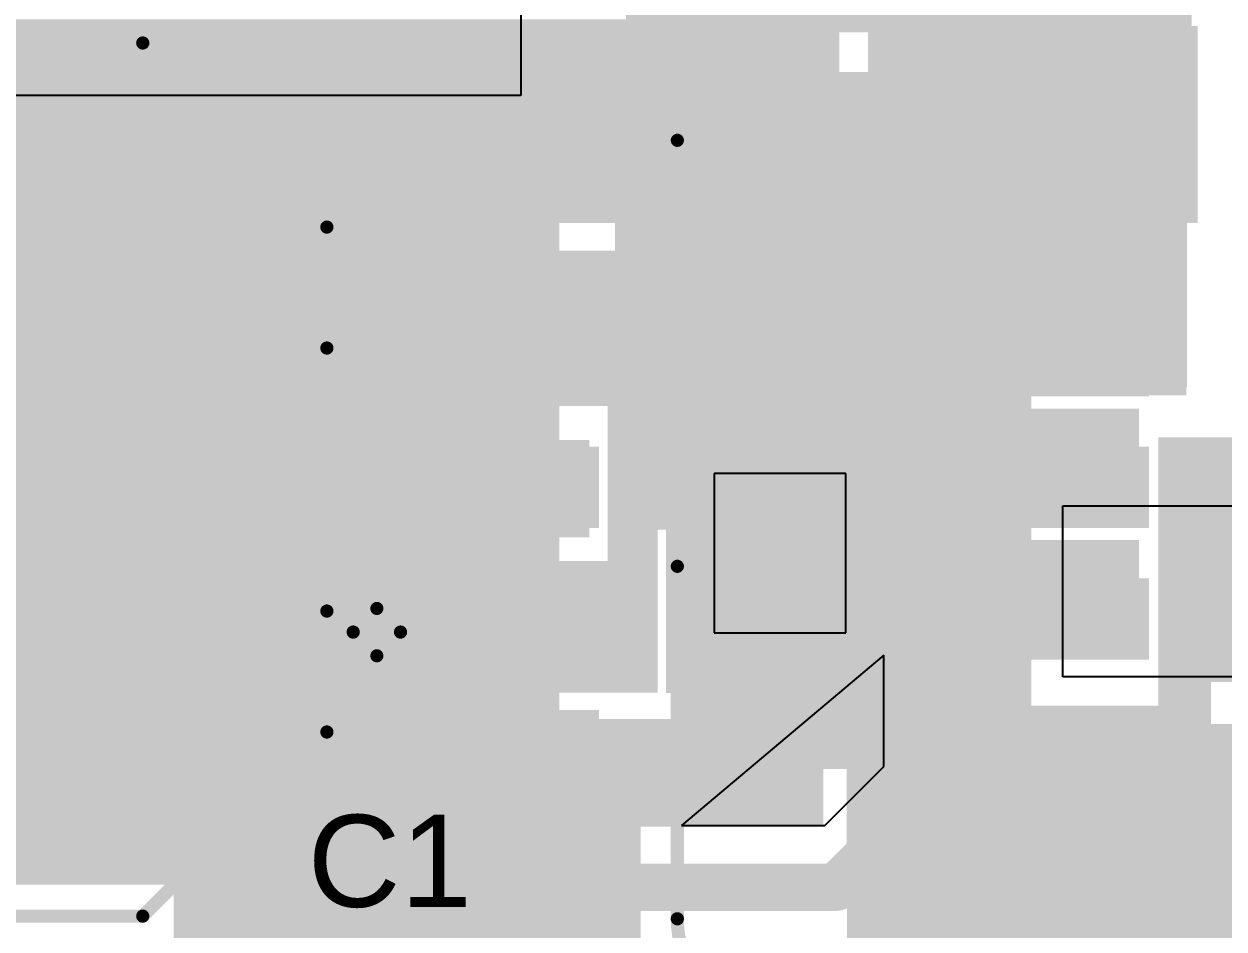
# Model space of a CAD drawing. Header units: millimetres. Extents: x -35.7 to 35.7, y -3.2 to 68.2.
# Drawn here: x -0.53 to 11.06, y 49.96 to 58.7 of the extents above; entities that cross this region are included whole.
import ezdxf

# ---------------------------------------------------------------- set-up
doc = ezdxf.new("R2010")
doc.units = ezdxf.units.MM
for name, color, linetype in [('BottomLayer', 5, 'Continuous'), ('BottomPaste', 16, 'Continuous'), ('BottomSolder', 6, 'Continuous'), ('Mechanical2', 216, 'Continuous'), ('TopLayer', 1, 'Continuous'), ('TopOverlay', 2, 'Continuous'), ('TopPaste', 8, 'Continuous'), ('TopSolder', 216, 'Continuous'), ('ViaHoleLayer', 16, 'Continuous')]:
    doc.layers.add(name, color=color, linetype=linetype)
doc.styles.add('Arial', font='', dxfattribs={"height": 0.2})
doc.styles.get('Arial').set_extended_font_data('Arial')

# ---------------------------------------------------------------- blocks, each defined once
blk = doc.blocks.new('EEEFT1H221AP_33')
at = {"layer": 'TopLayer'}
for points in [[(-5.55, 1), (-1.55, 1), (-1.55, -1), (-5.55, -1)], [(1.55, 1), (5.55, 1), (5.55, -1), (1.55, -1)]]:
    blk.add_hatch(color=1, dxfattribs=at).paths.add_polyline_path(points)
at = {"layer": 'TopPaste'}
for points in [[(-5.55, 1), (-1.55, 1), (-1.55, -1), (-5.55, -1)], [(1.55, 1), (5.55, 1), (5.55, -1), (1.55, -1)]]:
    blk.add_hatch(color=8, dxfattribs=at).paths.add_polyline_path(points)
at = {"layer": 'TopSolder'}
for points in [[(-5.652, 1.102), (-1.448, 1.102), (-1.448, -1.102), (-5.652, -1.102)], [(1.448, 1.102), (5.652, 1.102), (5.652, -1.102), (1.448, -1.102)]]:
    blk.add_hatch(color=216, dxfattribs=at).paths.add_polyline_path(points)
at = {"layer": 'TopOverlay', "const_width": 0.127}
for points in [[(-2.413, 4.216), (-4.191, 2.438)], [(3.454, 4.216), (-2.413, 4.216)], [(4.166, 3.429), (4.166, 1.346)], [(-4.191, 2.438), (-4.191, 1.27)], [(-4.674, 1.702), (-4.674, 1.245)], [(-4.445, 1.473), (-4.902, 1.473)], [(-4.191, -1.27), (-4.191, -2.438)], [(4.166, -1.346), (4.166, -3.429)], [(-2.413, -4.216), (-4.191, -2.438)], [(3.454, -4.216), (-2.413, -4.216)]]:
    blk.add_lwpolyline(points, dxfattribs=at)
at = {"layer": 'TopOverlay', "const_width": 0.0635}
for points in [[(-2.445, 4.216, 1), (-2.381, 4.216, 1)], [(-2.445, 4.216, 1), (-2.381, 4.216, 1)], [(3.423, 4.216, 1), (3.486, 4.216, 1)], [(3.423, 4.216, 1), (3.486, 4.216, 1)], [(4.134, 3.429, 1), (4.197, 3.429, 1)], [(4.134, 3.429, 1), (4.197, 3.429, 1)], [(-4.223, 2.438, 1), (-4.159, 2.438, 1)], [(-4.223, 2.438, 1), (-4.159, 2.438, 1)], [(-4.705, 1.702, 1), (-4.642, 1.702, 1)], [(-4.934, 1.473, 1), (-4.87, 1.473, 1)], [(-4.477, 1.473, 1), (-4.413, 1.473, 1)], [(4.134, 1.346, 1), (4.197, 1.346, 1)], [(-4.705, 1.245, 1), (-4.642, 1.245, 1)], [(-4.223, 1.27, 1), (-4.159, 1.27, 1)], [(-4.223, -1.27, 1), (-4.159, -1.27, 1)], [(4.134, -1.346, 1), (4.197, -1.346, 1)], [(-4.223, -2.438, 1), (-4.159, -2.438, 1)], [(-4.223, -2.438, 1), (-4.159, -2.438, 1)], [(4.134, -3.429, 1), (4.197, -3.429, 1)], [(4.134, -3.429, 1), (4.197, -3.429, 1)], [(-2.445, -4.216, 1), (-2.381, -4.216, 1)], [(-2.445, -4.216, 1), (-2.381, -4.216, 1)], [(3.423, -4.216, 1), (3.486, -4.216, 1)], [(3.423, -4.216, 1), (3.486, -4.216, 1)]]:
    blk.add_lwpolyline(points, format="xyb", close=True, dxfattribs=at)
at = {"layer": 'TopOverlay', "const_width": 0.127}
for points in [[(3.454, 4.216, -0.31993), (4.166, 3.429)], [(4.166, -3.429, -0.31993), (3.454, -4.216)]]:
    blk.add_lwpolyline(points, format="xyb", dxfattribs=at)
blk = doc.blocks.new('SMA_B_38')
at = {"layer": 'BottomLayer'}
for points in [[(-3.25, 0.85), (-0.75, 0.85), (-0.75, -0.85), (-3.25, -0.85)], [(0.75, 0.85), (3.25, 0.85), (3.25, -0.85), (0.75, -0.85)]]:
    blk.add_hatch(color=5, dxfattribs=at).paths.add_polyline_path(points)
at = {"layer": 'BottomPaste'}
for points in [[(-3.25, 0.85), (-0.75, 0.85), (-0.75, -0.85), (-3.25, -0.85)], [(0.75, 0.85), (3.25, 0.85), (3.25, -0.85), (0.75, -0.85)]]:
    blk.add_hatch(color=16, dxfattribs=at).paths.add_polyline_path(points)
at = {"layer": 'BottomSolder'}
for points in [[(-3.352, 0.952), (-0.648, 0.952), (-0.648, -0.952), (-3.352, -0.952)], [(0.648, 0.952), (3.352, 0.952), (3.352, -0.952), (0.648, -0.952)]]:
    blk.add_hatch(color=6, dxfattribs=at).paths.add_polyline_path(points)
blk = doc.blocks.new('8_HTSOP_J_B_41')
at = {"layer": 'BottomLayer'}
for points in [[(-3.46, 2.195), (-1.85, 2.195), (-1.85, 1.615), (-3.46, 1.615)], [(1.85, 2.195), (3.46, 2.195), (3.46, 1.615), (1.85, 1.615)], [(1, 1.25), (1, -1.25), (-1, -1.25), (-1, 1.25)], [(-3.46, 0.925), (-1.85, 0.925), (-1.85, 0.345), (-3.46, 0.345)], [(1.85, 0.925), (3.46, 0.925), (3.46, 0.345), (1.85, 0.345)], [(-3.46, -0.345), (-1.85, -0.345), (-1.85, -0.925), (-3.46, -0.925)], [(1.85, -0.345), (3.46, -0.345), (3.46, -0.925), (1.85, -0.925)], [(-3.46, -1.615), (-1.85, -1.615), (-1.85, -2.195), (-3.46, -2.195)], [(1.85, -1.615), (3.46, -1.615), (3.46, -2.195), (1.85, -2.195)]]:
    blk.add_hatch(color=5, dxfattribs=at).paths.add_polyline_path(points)
at = {"layer": 'BottomPaste'}
for points in [[(-3.46, 2.195), (-1.85, 2.195), (-1.85, 1.615), (-3.46, 1.615)], [(1.85, 2.195), (3.46, 2.195), (3.46, 1.615), (1.85, 1.615)], [(-3.46, 0.925), (-1.85, 0.925), (-1.85, 0.345), (-3.46, 0.345)], [(1.85, 0.925), (3.46, 0.925), (3.46, 0.345), (1.85, 0.345)], [(-3.46, -0.345), (-1.85, -0.345), (-1.85, -0.925), (-3.46, -0.925)], [(1.85, -0.345), (3.46, -0.345), (3.46, -0.925), (1.85, -0.925)], [(-3.46, -1.615), (-1.85, -1.615), (-1.85, -2.195), (-3.46, -2.195)], [(1.85, -1.615), (3.46, -1.615), (3.46, -2.195), (1.85, -2.195)]]:
    blk.add_hatch(color=16, dxfattribs=at).paths.add_polyline_path(points)
at = {"layer": 'BottomSolder'}
for points in [[(-3.562, 2.297), (-1.748, 2.297), (-1.748, 1.513), (-3.562, 1.513)], [(1.748, 2.297), (3.562, 2.297), (3.562, 1.513), (1.748, 1.513)], [(1.102, 1.352), (1.102, -1.352), (-1.102, -1.352), (-1.102, 1.352)], [(-3.562, 1.027), (-1.748, 1.027), (-1.748, 0.243), (-3.562, 0.243)], [(1.748, 1.027), (3.562, 1.027), (3.562, 0.243), (1.748, 0.243)], [(-3.562, -0.243), (-1.748, -0.243), (-1.748, -1.027), (-3.562, -1.027)], [(1.748, -0.243), (3.562, -0.243), (3.562, -1.027), (1.748, -1.027)], [(-3.562, -1.513), (-1.748, -1.513), (-1.748, -2.297), (-3.562, -2.297)], [(1.748, -1.513), (3.562, -1.513), (3.562, -2.297), (1.748, -2.297)]]:
    blk.add_hatch(color=6, dxfattribs=at).paths.add_polyline_path(points)
at = {"layer": 'BottomPaste'}
for p, q in [((0.635, 0.77), (-0.635, 0.77)), ((-0.635, 0.77), (-0.635, -0.77)), ((0.635, -0.77), (0.635, 0.77)), ((-0.635, -0.77), (0.635, -0.77))]:
    blk.add_line(p, q, dxfattribs=at)
blk = doc.blocks.new('C__0805_B_69')
at = {"layer": 'BottomLayer'}
for points in [[(-1.524, 0.762), (-0.508, 0.762), (-0.508, -0.762), (-1.524, -0.762)], [(0.508, 0.762), (1.524, 0.762), (1.524, -0.762), (0.508, -0.762)]]:
    blk.add_hatch(color=5, dxfattribs=at).paths.add_polyline_path(points)
at = {"layer": 'BottomPaste'}
for points in [[(-1.524, 0.762), (-0.508, 0.762), (-0.508, -0.762), (-1.524, -0.762)], [(0.508, 0.762), (1.524, 0.762), (1.524, -0.762), (0.508, -0.762)]]:
    blk.add_hatch(color=16, dxfattribs=at).paths.add_polyline_path(points)
at = {"layer": 'BottomSolder'}
for points in [[(-1.594, 0.832), (-0.438, 0.832), (-0.438, -0.832), (-1.594, -0.832)], [(0.438, 0.832), (1.594, 0.832), (1.594, -0.832), (0.438, -0.832)]]:
    blk.add_hatch(color=6, dxfattribs=at).paths.add_polyline_path(points)
blk = doc.blocks.new('CAP_0402_B_71')
at = {"layer": 'BottomLayer'}
for points in [[(-0.241, 0.318), (-0.241, -0.318), (-0.699, -0.318), (-0.699, 0.318)], [(0.699, 0.318), (0.699, -0.318), (0.241, -0.318), (0.241, 0.318)]]:
    blk.add_hatch(color=5, dxfattribs=at).paths.add_polyline_path(points)
at = {"layer": 'BottomPaste'}
for points in [[(-0.241, 0.318), (-0.241, -0.318), (-0.699, -0.318), (-0.699, 0.318)], [(0.699, 0.318), (0.699, -0.318), (0.241, -0.318), (0.241, 0.318)]]:
    blk.add_hatch(color=16, dxfattribs=at).paths.add_polyline_path(points)
at = {"layer": 'BottomSolder'}
for points in [[(-0.181, 0.377), (-0.181, -0.377), (-0.758, -0.377), (-0.758, 0.377)], [(0.758, 0.377), (0.758, -0.377), (0.181, -0.377), (0.181, 0.377)]]:
    blk.add_hatch(color=6, dxfattribs=at).paths.add_polyline_path(points)
blk = doc.blocks.new('C__0805_B_73')
at = {"layer": 'BottomLayer'}
for points in [[(-1.524, 0.762), (-0.508, 0.762), (-0.508, -0.762), (-1.524, -0.762)], [(0.508, 0.762), (1.524, 0.762), (1.524, -0.762), (0.508, -0.762)]]:
    blk.add_hatch(color=5, dxfattribs=at).paths.add_polyline_path(points)
at = {"layer": 'BottomPaste'}
for points in [[(-1.524, 0.762), (-0.508, 0.762), (-0.508, -0.762), (-1.524, -0.762)], [(0.508, 0.762), (1.524, 0.762), (1.524, -0.762), (0.508, -0.762)]]:
    blk.add_hatch(color=16, dxfattribs=at).paths.add_polyline_path(points)
at = {"layer": 'BottomSolder'}
for points in [[(-1.594, 0.832), (-0.438, 0.832), (-0.438, -0.832), (-1.594, -0.832)], [(0.438, 0.832), (1.594, 0.832), (1.594, -0.832), (0.438, -0.832)]]:
    blk.add_hatch(color=6, dxfattribs=at).paths.add_polyline_path(points)
blk = doc.blocks.new('CAP_0603_B_74')
at = {"layer": 'BottomLayer'}
for points in [[(-1.143, -0.445), (-1.143, 0.445), (-0.381, 0.445), (-0.381, -0.445)], [(0.381, -0.445), (0.381, 0.445), (1.143, 0.445), (1.143, -0.445)]]:
    blk.add_hatch(color=5, dxfattribs=at).paths.add_polyline_path(points)
at = {"layer": 'BottomPaste'}
for points in [[(-1.143, -0.445), (-1.143, 0.445), (-0.381, 0.445), (-0.381, -0.445)], [(0.381, -0.445), (0.381, 0.445), (1.143, 0.445), (1.143, -0.445)]]:
    blk.add_hatch(color=16, dxfattribs=at).paths.add_polyline_path(points)
at = {"layer": 'BottomSolder'}
for points in [[(-1.203, -0.504), (-1.203, 0.504), (-0.321, 0.504), (-0.321, -0.504)], [(0.321, -0.504), (0.321, 0.504), (1.203, 0.504), (1.203, -0.504)]]:
    blk.add_hatch(color=6, dxfattribs=at).paths.add_polyline_path(points)
blk = doc.blocks.new('SLF12575T_221M1R3_PF_137')
at = {"layer": 'TopLayer'}
blk.add_hatch(color=1, dxfattribs=at).paths.add_polyline_path([(4.25, 1.6), (6.85, 1.6), (6.85, -1.6), (4.25, -1.6)])
at = {"layer": 'TopPaste'}
blk.add_hatch(color=8, dxfattribs=at).paths.add_polyline_path([(4.25, 1.6), (6.85, 1.6), (6.85, -1.6), (4.25, -1.6)])
at = {"layer": 'TopSolder'}
blk.add_hatch(color=216, dxfattribs=at).paths.add_polyline_path([(4.148, 1.702), (6.952, 1.702), (6.952, -1.702), (4.148, -1.702)])
at = {"layer": 'TopOverlay', "const_width": 0.127}
blk.add_lwpolyline([(5.512, 6.325, -0.414214), (6.35, 5.461)], format="xyb", dxfattribs=at)
for points in [[(6.35, 5.461), (6.35, 2.057)], [(6.35, -2.057), (6.35, -5.461)]]:
    blk.add_lwpolyline(points, dxfattribs=at)
at = {"layer": 'TopOverlay', "const_width": 0.0635}
for points in [[(6.318, 5.461, 1), (6.382, 5.461, 1)], [(6.318, 5.461, 1), (6.382, 5.461, 1)], [(6.318, 2.057, 1), (6.382, 2.057, 1)], [(6.318, -2.057, 1), (6.382, -2.057, 1)]]:
    blk.add_lwpolyline(points, format="xyb", close=True, dxfattribs=at)

msp = doc.modelspace()

# ---------------------------------------------------------------- hatches: boundary and pattern name
at = {"layer": 'BottomLayer'}
for points in [[(7.62, 55.194), (10.698, 55.194), (10.698, 64.592), (7.62, 64.592)], [(-1.829, 56.845), (7.328, 56.845), (7.328, 58.75), (-1.829, 58.75)], [(5.766, 54.661), (7.341, 54.661), (7.341, 58.649), (5.766, 58.649)], [(-1.702, 55.321), (5.588, 55.321), (5.588, 56.515), (-1.702, 56.515)], [(5.105, 52.299), (5.588, 52.299), (5.588, 56.376), (5.105, 56.376)], [(1.549, 55.016), (5.232, 55.016), (5.232, 55.982), (1.549, 55.982)], [(-1.321, 50.394), (2.007, 50.394), (2.007, 55.804), (-1.321, 55.804)], [(8.611, 53.924), (10.236, 53.924), (10.236, 54.991), (8.611, 54.991)], [(10.423, 54.712), (10.423, 50.521), (10.931, 50.521), (10.931, 54.712)], [(10.465, 52.349), (12.141, 52.349), (12.141, 54.712), (10.465, 54.712)], [(2.184, 53.746), (4.928, 53.746), (4.928, 54.686), (2.184, 54.686)], [(8.611, 52.654), (10.236, 52.654), (10.236, 53.721), (8.611, 53.721)], [(3.175, 52.248), (5.588, 52.248), (5.588, 53.518), (3.175, 53.518)], [(5.77, 51.511), (7.751, 51.511), (7.751, 53.416), (5.77, 53.416)], [(8.611, 50.521), (10.897, 50.521), (10.897, 52.121), (8.611, 52.121)], [(3.31, 51.994), (3.31, 50.952), (7.188, 50.952), (7.188, 51.994)]]:
    msp.add_hatch(color=5, dxfattribs=at).paths.add_polyline_path(points)
h = msp.add_hatch(color=5, dxfattribs=at)
edge = h.paths.add_edge_path()
edge.add_arc((-0.691, 58.395), 0.3, 0, 360)
h = msp.add_hatch(color=5, dxfattribs=at)
edge = h.paths.add_edge_path()
edge.add_arc((-0.074, 58.395), 0.3, 0, 360)
h = msp.add_hatch(color=5, dxfattribs=at)
edge = h.paths.add_edge_path()
edge.add_arc((0.544, 58.395), 0.3, 0, 360)
h = msp.add_hatch(color=5, dxfattribs=at)
edge = h.paths.add_edge_path()
edge.add_arc((1.161, 58.395), 0.3, 0, 360)
h = msp.add_hatch(color=5, dxfattribs=at)
edge = h.paths.add_edge_path()
edge.add_arc((1.778, 58.395), 0.3, 0, 360)
h = msp.add_hatch(color=5, dxfattribs=at)
edge = h.paths.add_edge_path()
edge.add_arc((2.396, 58.395), 0.3, 0, 360)
h = msp.add_hatch(color=5, dxfattribs=at)
edge = h.paths.add_edge_path()
edge.add_arc((3.013, 58.395), 0.3, 0, 360)
h = msp.add_hatch(color=5, dxfattribs=at)
edge = h.paths.add_edge_path()
edge.add_arc((3.63, 58.395), 0.3, 0, 360)
h = msp.add_hatch(color=5, dxfattribs=at)
edge = h.paths.add_edge_path()
edge.add_arc((3.505, 56.185), 0.3, 0, 360)
h = msp.add_hatch(color=5, dxfattribs=at)
edge = h.paths.add_edge_path()
edge.add_arc((4.216, 56.185), 0.3, 0, 360)
h = msp.add_hatch(color=5, dxfattribs=at)
edge = h.paths.add_edge_path()
edge.add_arc((9.806, 54.634), 0.3, 0, 360)
h = msp.add_hatch(color=5, dxfattribs=at)
edge = h.paths.add_edge_path()
edge.add_arc((-0.221, 54.428), 0.3, 0, 360)
h = msp.add_hatch(color=5, dxfattribs=at)
edge = h.paths.add_edge_path()
edge.add_arc((0.412, 54.428), 0.3, 0, 360)
h = msp.add_hatch(color=5, dxfattribs=at)
edge = h.paths.add_edge_path()
edge.add_arc((1.045, 54.428), 0.3, 0, 360)
h = msp.add_hatch(color=5, dxfattribs=at)
edge = h.paths.add_edge_path()
edge.add_arc((1.678, 54.428), 0.3, 0, 360)
h = msp.add_hatch(color=5, dxfattribs=at)
edge = h.paths.add_edge_path()
edge.add_arc((-0.221, 53.668), 0.3, 0, 360)
h = msp.add_hatch(color=5, dxfattribs=at)
edge = h.paths.add_edge_path()
edge.add_arc((0.412, 53.668), 0.3, 0, 360)
h = msp.add_hatch(color=5, dxfattribs=at)
edge = h.paths.add_edge_path()
edge.add_arc((1.045, 53.668), 0.3, 0, 360)
h = msp.add_hatch(color=5, dxfattribs=at)
edge = h.paths.add_edge_path()
edge.add_arc((1.678, 53.668), 0.3, 0, 360)
h = msp.add_hatch(color=5, dxfattribs=at)
edge = h.paths.add_edge_path()
edge.add_arc((9.806, 53.364), 0.3, 0, 360)
h = msp.add_hatch(color=5, dxfattribs=at)
edge = h.paths.add_edge_path()
edge.add_arc((6.167, 53.336), 0.3, 0, 360)
h = msp.add_hatch(color=5, dxfattribs=at)
edge = h.paths.add_edge_path()
edge.add_arc((6.828, 53.336), 0.3, 0, 360)
h = msp.add_hatch(color=5, dxfattribs=at)
edge = h.paths.add_edge_path()
edge.add_arc((5.258, 53.183), 0.3, 0, 360)
h = msp.add_hatch(color=5, dxfattribs=at)
edge = h.paths.add_edge_path()
edge.add_arc((-0.221, 52.934), 0.3, 0, 360)
h = msp.add_hatch(color=5, dxfattribs=at)
edge = h.paths.add_edge_path()
edge.add_arc((0.412, 52.934), 0.3, 0, 360)
h = msp.add_hatch(color=5, dxfattribs=at)
edge = h.paths.add_edge_path()
edge.add_arc((1.045, 52.934), 0.3, 0, 360)
h = msp.add_hatch(color=5, dxfattribs=at)
edge = h.paths.add_edge_path()
edge.add_arc((1.678, 52.934), 0.3, 0, 360)
h = msp.add_hatch(color=5, dxfattribs=at)
edge = h.paths.add_edge_path()
edge.add_arc((5.258, 52.578), 0.3, 0, 360)
h = msp.add_hatch(color=5, dxfattribs=at)
edge = h.paths.add_edge_path()
edge.add_arc((6.167, 52.652), 0.3, 0, 360)
h = msp.add_hatch(color=5, dxfattribs=at)
edge = h.paths.add_edge_path()
edge.add_arc((6.828, 52.652), 0.3, 0, 360)
h = msp.add_hatch(color=5, dxfattribs=at)
edge = h.paths.add_edge_path()
edge.add_arc((-0.221, 52.25), 0.3, 0, 360)
h = msp.add_hatch(color=5, dxfattribs=at)
edge = h.paths.add_edge_path()
edge.add_arc((0.412, 52.25), 0.3, 0, 360)
h = msp.add_hatch(color=5, dxfattribs=at)
edge = h.paths.add_edge_path()
edge.add_arc((1.045, 52.25), 0.3, 0, 360)
h = msp.add_hatch(color=5, dxfattribs=at)
edge = h.paths.add_edge_path()
edge.add_arc((1.678, 52.25), 0.3, 0, 360)
h = msp.add_hatch(color=5, dxfattribs=at)
edge = h.paths.add_edge_path()
edge.add_arc((6.167, 51.968), 0.3, 0, 360)
h = msp.add_hatch(color=5, dxfattribs=at)
edge = h.paths.add_edge_path()
edge.add_arc((6.828, 51.968), 0.3, 0, 360)
h = msp.add_hatch(color=5, dxfattribs=at)
edge = h.paths.add_edge_path()
edge.add_arc((-0.221, 51.566), 0.3, 0, 360)
h = msp.add_hatch(color=5, dxfattribs=at)
edge = h.paths.add_edge_path()
edge.add_arc((0.412, 51.566), 0.3, 0, 360)
h = msp.add_hatch(color=5, dxfattribs=at)
edge = h.paths.add_edge_path()
edge.add_arc((1.045, 51.566), 0.3, 0, 360)
h = msp.add_hatch(color=5, dxfattribs=at)
edge = h.paths.add_edge_path()
edge.add_arc((1.678, 51.566), 0.3, 0, 360)
h = msp.add_hatch(color=5, dxfattribs=at)
edge = h.paths.add_edge_path()
edge.add_arc((-0.221, 50.882), 0.3, 0, 360)
h = msp.add_hatch(color=5, dxfattribs=at)
edge = h.paths.add_edge_path()
edge.add_arc((0.412, 50.882), 0.3, 0, 360)
h = msp.add_hatch(color=5, dxfattribs=at)
edge = h.paths.add_edge_path()
edge.add_arc((1.045, 50.882), 0.3, 0, 360)
h = msp.add_hatch(color=5, dxfattribs=at)
edge = h.paths.add_edge_path()
edge.add_arc((1.678, 50.882), 0.3, 0, 360)
at = {"layer": 'BottomSolder'}
h = msp.add_hatch(color=6, dxfattribs=at)
edge = h.paths.add_edge_path()
edge.add_arc((-0.074, 58.395), 0.15, 0, 360)
h = msp.add_hatch(color=6, dxfattribs=at)
edge = h.paths.add_edge_path()
edge.add_arc((0.544, 58.395), 0.15, 0, 360)
h = msp.add_hatch(color=6, dxfattribs=at)
edge = h.paths.add_edge_path()
edge.add_arc((1.161, 58.395), 0.15, 0, 360)
h = msp.add_hatch(color=6, dxfattribs=at)
edge = h.paths.add_edge_path()
edge.add_arc((1.778, 58.395), 0.15, 0, 360)
h = msp.add_hatch(color=6, dxfattribs=at)
edge = h.paths.add_edge_path()
edge.add_arc((2.396, 58.395), 0.15, 0, 360)
h = msp.add_hatch(color=6, dxfattribs=at)
edge = h.paths.add_edge_path()
edge.add_arc((3.013, 58.395), 0.15, 0, 360)
h = msp.add_hatch(color=6, dxfattribs=at)
edge = h.paths.add_edge_path()
edge.add_arc((3.63, 58.395), 0.15, 0, 360)
h = msp.add_hatch(color=6, dxfattribs=at)
edge = h.paths.add_edge_path()
edge.add_arc((3.505, 56.185), 0.15, 0, 360)
h = msp.add_hatch(color=6, dxfattribs=at)
edge = h.paths.add_edge_path()
edge.add_arc((4.216, 56.185), 0.15, 0, 360)
h = msp.add_hatch(color=6, dxfattribs=at)
edge = h.paths.add_edge_path()
edge.add_arc((9.806, 54.634), 0.15, 0, 360)
h = msp.add_hatch(color=6, dxfattribs=at)
edge = h.paths.add_edge_path()
edge.add_arc((-0.221, 54.428), 0.15, 0, 360)
h = msp.add_hatch(color=6, dxfattribs=at)
edge = h.paths.add_edge_path()
edge.add_arc((0.412, 54.428), 0.15, 0, 360)
h = msp.add_hatch(color=6, dxfattribs=at)
edge = h.paths.add_edge_path()
edge.add_arc((1.045, 54.428), 0.15, 0, 360)
h = msp.add_hatch(color=6, dxfattribs=at)
edge = h.paths.add_edge_path()
edge.add_arc((1.678, 54.428), 0.15, 0, 360)
h = msp.add_hatch(color=6, dxfattribs=at)
edge = h.paths.add_edge_path()
edge.add_arc((-0.221, 53.668), 0.15, 0, 360)
h = msp.add_hatch(color=6, dxfattribs=at)
edge = h.paths.add_edge_path()
edge.add_arc((0.412, 53.668), 0.15, 0, 360)
h = msp.add_hatch(color=6, dxfattribs=at)
edge = h.paths.add_edge_path()
edge.add_arc((1.045, 53.668), 0.15, 0, 360)
h = msp.add_hatch(color=6, dxfattribs=at)
edge = h.paths.add_edge_path()
edge.add_arc((1.678, 53.668), 0.15, 0, 360)
h = msp.add_hatch(color=6, dxfattribs=at)
edge = h.paths.add_edge_path()
edge.add_arc((6.167, 53.336), 0.15, 0, 360)
h = msp.add_hatch(color=6, dxfattribs=at)
edge = h.paths.add_edge_path()
edge.add_arc((6.828, 53.336), 0.15, 0, 360)
h = msp.add_hatch(color=6, dxfattribs=at)
edge = h.paths.add_edge_path()
edge.add_arc((9.806, 53.364), 0.15, 0, 360)
h = msp.add_hatch(color=6, dxfattribs=at)
edge = h.paths.add_edge_path()
edge.add_arc((5.258, 53.183), 0.15, 0, 360)
h = msp.add_hatch(color=6, dxfattribs=at)
edge = h.paths.add_edge_path()
edge.add_arc((-0.221, 52.934), 0.15, 0, 360)
h = msp.add_hatch(color=6, dxfattribs=at)
edge = h.paths.add_edge_path()
edge.add_arc((0.412, 52.934), 0.15, 0, 360)
h = msp.add_hatch(color=6, dxfattribs=at)
edge = h.paths.add_edge_path()
edge.add_arc((1.045, 52.934), 0.15, 0, 360)
h = msp.add_hatch(color=6, dxfattribs=at)
edge = h.paths.add_edge_path()
edge.add_arc((1.678, 52.934), 0.15, 0, 360)
h = msp.add_hatch(color=6, dxfattribs=at)
edge = h.paths.add_edge_path()
edge.add_arc((5.258, 52.578), 0.15, 0, 360)
h = msp.add_hatch(color=6, dxfattribs=at)
edge = h.paths.add_edge_path()
edge.add_arc((6.167, 52.652), 0.15, 0, 360)
h = msp.add_hatch(color=6, dxfattribs=at)
edge = h.paths.add_edge_path()
edge.add_arc((6.828, 52.652), 0.15, 0, 360)
h = msp.add_hatch(color=6, dxfattribs=at)
edge = h.paths.add_edge_path()
edge.add_arc((-0.221, 52.25), 0.15, 0, 360)
h = msp.add_hatch(color=6, dxfattribs=at)
edge = h.paths.add_edge_path()
edge.add_arc((0.412, 52.25), 0.15, 0, 360)
h = msp.add_hatch(color=6, dxfattribs=at)
edge = h.paths.add_edge_path()
edge.add_arc((1.045, 52.25), 0.15, 0, 360)
h = msp.add_hatch(color=6, dxfattribs=at)
edge = h.paths.add_edge_path()
edge.add_arc((1.678, 52.25), 0.15, 0, 360)
h = msp.add_hatch(color=6, dxfattribs=at)
edge = h.paths.add_edge_path()
edge.add_arc((6.167, 51.968), 0.15, 0, 360)
h = msp.add_hatch(color=6, dxfattribs=at)
edge = h.paths.add_edge_path()
edge.add_arc((6.828, 51.968), 0.15, 0, 360)
h = msp.add_hatch(color=6, dxfattribs=at)
edge = h.paths.add_edge_path()
edge.add_arc((-0.221, 51.566), 0.15, 0, 360)
h = msp.add_hatch(color=6, dxfattribs=at)
edge = h.paths.add_edge_path()
edge.add_arc((0.412, 51.566), 0.15, 0, 360)
h = msp.add_hatch(color=6, dxfattribs=at)
edge = h.paths.add_edge_path()
edge.add_arc((1.045, 51.566), 0.15, 0, 360)
h = msp.add_hatch(color=6, dxfattribs=at)
edge = h.paths.add_edge_path()
edge.add_arc((1.678, 51.566), 0.15, 0, 360)
h = msp.add_hatch(color=6, dxfattribs=at)
edge = h.paths.add_edge_path()
edge.add_arc((-0.221, 50.882), 0.15, 0, 360)
h = msp.add_hatch(color=6, dxfattribs=at)
edge = h.paths.add_edge_path()
edge.add_arc((0.412, 50.882), 0.15, 0, 360)
h = msp.add_hatch(color=6, dxfattribs=at)
edge = h.paths.add_edge_path()
edge.add_arc((1.045, 50.882), 0.15, 0, 360)
h = msp.add_hatch(color=6, dxfattribs=at)
edge = h.paths.add_edge_path()
edge.add_arc((1.678, 50.882), 0.15, 0, 360)
at = {"layer": 'TopLayer'}
for points in [[(5.283, 58.623), (8.788, 58.623), (8.788, 64.541), (5.283, 64.541)], [(10.744, 58.623), (10.744, 63.043), (6.147, 63.043), (6.147, 58.623)], [(5.278, 53.924), (8.839, 53.924), (8.839, 58.242), (5.278, 58.242)], [(8.636, 55.118), (10.693, 55.118), (10.693, 58.242), (8.636, 58.242)], [(-1.27, 51.943), (4.639, 51.943), (4.639, 57.582), (-1.27, 57.582)], [(8.839, 42.266), (8.839, 56.478), (7.442, 56.478), (7.442, 42.266)], [(7.412, 50.394), (9.195, 50.394), (9.195, 55.447), (7.412, 55.447)], [(4.639, 38.721), (4.639, 53.416), (0.914, 53.416), (0.914, 38.721)], [(-1.27, 50.394), (3.632, 50.394), (3.632, 52.883), (-1.27, 52.883)], [(7.417, 51.943), (7.417, 48.311), (15.748, 48.311), (15.748, 51.943)], [(5.425, 45.39), (5.425, 51.74), (1.25, 51.74), (1.25, 45.39)]]:
    msp.add_hatch(color=1, dxfattribs=at).paths.add_polyline_path(points)
h = msp.add_hatch(color=1, dxfattribs=at)
edge = h.paths.add_edge_path()
edge.add_arc((-0.691, 58.395), 0.3, 0, 360)
h = msp.add_hatch(color=1, dxfattribs=at)
edge = h.paths.add_edge_path()
edge.add_arc((-0.074, 58.395), 0.3, 0, 360)
h = msp.add_hatch(color=1, dxfattribs=at)
edge = h.paths.add_edge_path()
edge.add_arc((0.544, 58.395), 0.3, 0, 360)
h = msp.add_hatch(color=1, dxfattribs=at)
edge = h.paths.add_edge_path()
edge.add_arc((1.161, 58.395), 0.3, 0, 360)
h = msp.add_hatch(color=1, dxfattribs=at)
edge = h.paths.add_edge_path()
edge.add_arc((1.778, 58.395), 0.3, 0, 360)
h = msp.add_hatch(color=1, dxfattribs=at)
edge = h.paths.add_edge_path()
edge.add_arc((2.396, 58.395), 0.3, 0, 360)
h = msp.add_hatch(color=1, dxfattribs=at)
edge = h.paths.add_edge_path()
edge.add_arc((3.013, 58.395), 0.3, 0, 360)
h = msp.add_hatch(color=1, dxfattribs=at)
edge = h.paths.add_edge_path()
edge.add_arc((3.63, 58.395), 0.3, 0, 360)
h = msp.add_hatch(color=1, dxfattribs=at)
edge = h.paths.add_edge_path()
edge.add_arc((3.505, 56.185), 0.3, 0, 360)
h = msp.add_hatch(color=1, dxfattribs=at)
edge = h.paths.add_edge_path()
edge.add_arc((4.216, 56.185), 0.3, 0, 360)
h = msp.add_hatch(color=1, dxfattribs=at)
edge = h.paths.add_edge_path()
edge.add_arc((9.806, 54.634), 0.3, 0, 360)
h = msp.add_hatch(color=1, dxfattribs=at)
edge = h.paths.add_edge_path()
edge.add_arc((-0.221, 54.428), 0.3, 0, 360)
h = msp.add_hatch(color=1, dxfattribs=at)
edge = h.paths.add_edge_path()
edge.add_arc((0.412, 54.428), 0.3, 0, 360)
h = msp.add_hatch(color=1, dxfattribs=at)
edge = h.paths.add_edge_path()
edge.add_arc((1.045, 54.428), 0.3, 0, 360)
h = msp.add_hatch(color=1, dxfattribs=at)
edge = h.paths.add_edge_path()
edge.add_arc((1.678, 54.428), 0.3, 0, 360)
h = msp.add_hatch(color=1, dxfattribs=at)
edge = h.paths.add_edge_path()
edge.add_arc((-0.221, 53.668), 0.3, 0, 360)
h = msp.add_hatch(color=1, dxfattribs=at)
edge = h.paths.add_edge_path()
edge.add_arc((0.412, 53.668), 0.3, 0, 360)
h = msp.add_hatch(color=1, dxfattribs=at)
edge = h.paths.add_edge_path()
edge.add_arc((1.045, 53.668), 0.3, 0, 360)
h = msp.add_hatch(color=1, dxfattribs=at)
edge = h.paths.add_edge_path()
edge.add_arc((1.678, 53.668), 0.3, 0, 360)
h = msp.add_hatch(color=1, dxfattribs=at)
edge = h.paths.add_edge_path()
edge.add_arc((9.806, 53.364), 0.3, 0, 360)
h = msp.add_hatch(color=1, dxfattribs=at)
edge = h.paths.add_edge_path()
edge.add_arc((6.167, 53.336), 0.3, 0, 360)
h = msp.add_hatch(color=1, dxfattribs=at)
edge = h.paths.add_edge_path()
edge.add_arc((6.828, 53.336), 0.3, 0, 360)
h = msp.add_hatch(color=1, dxfattribs=at)
edge = h.paths.add_edge_path()
edge.add_arc((5.258, 53.183), 0.3, 0, 360)
h = msp.add_hatch(color=1, dxfattribs=at)
edge = h.paths.add_edge_path()
edge.add_arc((-0.221, 52.934), 0.3, 0, 360)
h = msp.add_hatch(color=1, dxfattribs=at)
edge = h.paths.add_edge_path()
edge.add_arc((0.412, 52.934), 0.3, 0, 360)
h = msp.add_hatch(color=1, dxfattribs=at)
edge = h.paths.add_edge_path()
edge.add_arc((1.045, 52.934), 0.3, 0, 360)
h = msp.add_hatch(color=1, dxfattribs=at)
edge = h.paths.add_edge_path()
edge.add_arc((1.678, 52.934), 0.3, 0, 360)
h = msp.add_hatch(color=1, dxfattribs=at)
edge = h.paths.add_edge_path()
edge.add_arc((5.258, 52.578), 0.3, 0, 360)
h = msp.add_hatch(color=1, dxfattribs=at)
edge = h.paths.add_edge_path()
edge.add_arc((6.167, 52.652), 0.3, 0, 360)
h = msp.add_hatch(color=1, dxfattribs=at)
edge = h.paths.add_edge_path()
edge.add_arc((6.828, 52.652), 0.3, 0, 360)
h = msp.add_hatch(color=1, dxfattribs=at)
edge = h.paths.add_edge_path()
edge.add_arc((-0.221, 52.25), 0.3, 0, 360)
h = msp.add_hatch(color=1, dxfattribs=at)
edge = h.paths.add_edge_path()
edge.add_arc((0.412, 52.25), 0.3, 0, 360)
h = msp.add_hatch(color=1, dxfattribs=at)
edge = h.paths.add_edge_path()
edge.add_arc((1.045, 52.25), 0.3, 0, 360)
h = msp.add_hatch(color=1, dxfattribs=at)
edge = h.paths.add_edge_path()
edge.add_arc((1.678, 52.25), 0.3, 0, 360)
h = msp.add_hatch(color=1, dxfattribs=at)
edge = h.paths.add_edge_path()
edge.add_arc((6.167, 51.968), 0.3, 0, 360)
h = msp.add_hatch(color=1, dxfattribs=at)
edge = h.paths.add_edge_path()
edge.add_arc((6.828, 51.968), 0.3, 0, 360)
h = msp.add_hatch(color=1, dxfattribs=at)
edge = h.paths.add_edge_path()
edge.add_arc((-0.221, 51.566), 0.3, 0, 360)
h = msp.add_hatch(color=1, dxfattribs=at)
edge = h.paths.add_edge_path()
edge.add_arc((0.412, 51.566), 0.3, 0, 360)
h = msp.add_hatch(color=1, dxfattribs=at)
edge = h.paths.add_edge_path()
edge.add_arc((1.045, 51.566), 0.3, 0, 360)
h = msp.add_hatch(color=1, dxfattribs=at)
edge = h.paths.add_edge_path()
edge.add_arc((1.678, 51.566), 0.3, 0, 360)
h = msp.add_hatch(color=1, dxfattribs=at)
edge = h.paths.add_edge_path()
edge.add_arc((-0.221, 50.882), 0.3, 0, 360)
h = msp.add_hatch(color=1, dxfattribs=at)
edge = h.paths.add_edge_path()
edge.add_arc((0.412, 50.882), 0.3, 0, 360)
h = msp.add_hatch(color=1, dxfattribs=at)
edge = h.paths.add_edge_path()
edge.add_arc((1.045, 50.882), 0.3, 0, 360)
h = msp.add_hatch(color=1, dxfattribs=at)
edge = h.paths.add_edge_path()
edge.add_arc((1.678, 50.882), 0.3, 0, 360)
at = {"layer": 'TopSolder'}
h = msp.add_hatch(color=216, dxfattribs=at)
edge = h.paths.add_edge_path()
edge.add_arc((-0.074, 58.395), 0.15, 0, 360)
h = msp.add_hatch(color=216, dxfattribs=at)
edge = h.paths.add_edge_path()
edge.add_arc((0.544, 58.395), 0.15, 0, 360)
h = msp.add_hatch(color=216, dxfattribs=at)
edge = h.paths.add_edge_path()
edge.add_arc((1.161, 58.395), 0.15, 0, 360)
h = msp.add_hatch(color=216, dxfattribs=at)
edge = h.paths.add_edge_path()
edge.add_arc((1.778, 58.395), 0.15, 0, 360)
h = msp.add_hatch(color=216, dxfattribs=at)
edge = h.paths.add_edge_path()
edge.add_arc((2.396, 58.395), 0.15, 0, 360)
h = msp.add_hatch(color=216, dxfattribs=at)
edge = h.paths.add_edge_path()
edge.add_arc((3.013, 58.395), 0.15, 0, 360)
h = msp.add_hatch(color=216, dxfattribs=at)
edge = h.paths.add_edge_path()
edge.add_arc((3.63, 58.395), 0.15, 0, 360)
h = msp.add_hatch(color=216, dxfattribs=at)
edge = h.paths.add_edge_path()
edge.add_arc((3.505, 56.185), 0.15, 0, 360)
h = msp.add_hatch(color=216, dxfattribs=at)
edge = h.paths.add_edge_path()
edge.add_arc((4.216, 56.185), 0.15, 0, 360)
h = msp.add_hatch(color=216, dxfattribs=at)
edge = h.paths.add_edge_path()
edge.add_arc((9.806, 54.634), 0.15, 0, 360)
h = msp.add_hatch(color=216, dxfattribs=at)
edge = h.paths.add_edge_path()
edge.add_arc((-0.221, 54.428), 0.15, 0, 360)
h = msp.add_hatch(color=216, dxfattribs=at)
edge = h.paths.add_edge_path()
edge.add_arc((0.412, 54.428), 0.15, 0, 360)
h = msp.add_hatch(color=216, dxfattribs=at)
edge = h.paths.add_edge_path()
edge.add_arc((1.045, 54.428), 0.15, 0, 360)
h = msp.add_hatch(color=216, dxfattribs=at)
edge = h.paths.add_edge_path()
edge.add_arc((1.678, 54.428), 0.15, 0, 360)
h = msp.add_hatch(color=216, dxfattribs=at)
edge = h.paths.add_edge_path()
edge.add_arc((-0.221, 53.668), 0.15, 0, 360)
h = msp.add_hatch(color=216, dxfattribs=at)
edge = h.paths.add_edge_path()
edge.add_arc((0.412, 53.668), 0.15, 0, 360)
h = msp.add_hatch(color=216, dxfattribs=at)
edge = h.paths.add_edge_path()
edge.add_arc((1.045, 53.668), 0.15, 0, 360)
h = msp.add_hatch(color=216, dxfattribs=at)
edge = h.paths.add_edge_path()
edge.add_arc((1.678, 53.668), 0.15, 0, 360)
h = msp.add_hatch(color=216, dxfattribs=at)
edge = h.paths.add_edge_path()
edge.add_arc((6.167, 53.336), 0.15, 0, 360)
h = msp.add_hatch(color=216, dxfattribs=at)
edge = h.paths.add_edge_path()
edge.add_arc((6.828, 53.336), 0.15, 0, 360)
h = msp.add_hatch(color=216, dxfattribs=at)
edge = h.paths.add_edge_path()
edge.add_arc((9.806, 53.364), 0.15, 0, 360)
h = msp.add_hatch(color=216, dxfattribs=at)
edge = h.paths.add_edge_path()
edge.add_arc((5.258, 53.183), 0.15, 0, 360)
h = msp.add_hatch(color=216, dxfattribs=at)
edge = h.paths.add_edge_path()
edge.add_arc((-0.221, 52.934), 0.15, 0, 360)
h = msp.add_hatch(color=216, dxfattribs=at)
edge = h.paths.add_edge_path()
edge.add_arc((0.412, 52.934), 0.15, 0, 360)
h = msp.add_hatch(color=216, dxfattribs=at)
edge = h.paths.add_edge_path()
edge.add_arc((1.045, 52.934), 0.15, 0, 360)
h = msp.add_hatch(color=216, dxfattribs=at)
edge = h.paths.add_edge_path()
edge.add_arc((1.678, 52.934), 0.15, 0, 360)
h = msp.add_hatch(color=216, dxfattribs=at)
edge = h.paths.add_edge_path()
edge.add_arc((5.258, 52.578), 0.15, 0, 360)
h = msp.add_hatch(color=216, dxfattribs=at)
edge = h.paths.add_edge_path()
edge.add_arc((6.167, 52.652), 0.15, 0, 360)
h = msp.add_hatch(color=216, dxfattribs=at)
edge = h.paths.add_edge_path()
edge.add_arc((6.828, 52.652), 0.15, 0, 360)
h = msp.add_hatch(color=216, dxfattribs=at)
edge = h.paths.add_edge_path()
edge.add_arc((-0.221, 52.25), 0.15, 0, 360)
h = msp.add_hatch(color=216, dxfattribs=at)
edge = h.paths.add_edge_path()
edge.add_arc((0.412, 52.25), 0.15, 0, 360)
h = msp.add_hatch(color=216, dxfattribs=at)
edge = h.paths.add_edge_path()
edge.add_arc((1.045, 52.25), 0.15, 0, 360)
h = msp.add_hatch(color=216, dxfattribs=at)
edge = h.paths.add_edge_path()
edge.add_arc((1.678, 52.25), 0.15, 0, 360)
h = msp.add_hatch(color=216, dxfattribs=at)
edge = h.paths.add_edge_path()
edge.add_arc((6.167, 51.968), 0.15, 0, 360)
h = msp.add_hatch(color=216, dxfattribs=at)
edge = h.paths.add_edge_path()
edge.add_arc((6.828, 51.968), 0.15, 0, 360)
h = msp.add_hatch(color=216, dxfattribs=at)
edge = h.paths.add_edge_path()
edge.add_arc((-0.221, 51.566), 0.15, 0, 360)
h = msp.add_hatch(color=216, dxfattribs=at)
edge = h.paths.add_edge_path()
edge.add_arc((0.412, 51.566), 0.15, 0, 360)
h = msp.add_hatch(color=216, dxfattribs=at)
edge = h.paths.add_edge_path()
edge.add_arc((1.045, 51.566), 0.15, 0, 360)
h = msp.add_hatch(color=216, dxfattribs=at)
edge = h.paths.add_edge_path()
edge.add_arc((1.678, 51.566), 0.15, 0, 360)
h = msp.add_hatch(color=216, dxfattribs=at)
edge = h.paths.add_edge_path()
edge.add_arc((-0.221, 50.882), 0.15, 0, 360)
h = msp.add_hatch(color=216, dxfattribs=at)
edge = h.paths.add_edge_path()
edge.add_arc((0.412, 50.882), 0.15, 0, 360)
h = msp.add_hatch(color=216, dxfattribs=at)
edge = h.paths.add_edge_path()
edge.add_arc((1.045, 50.882), 0.15, 0, 360)
h = msp.add_hatch(color=216, dxfattribs=at)
edge = h.paths.add_edge_path()
edge.add_arc((1.678, 50.882), 0.15, 0, 360)
at = {"layer": 'ViaHoleLayer'}
h = msp.add_hatch(color=16, dxfattribs=at)
edge = h.paths.add_edge_path()
edge.add_arc((-0.074, 58.395), 0.15, 0, 360)
h = msp.add_hatch(color=16, dxfattribs=at)
edge = h.paths.add_edge_path()
edge.add_arc((0.544, 58.395), 0.15, 0, 360)
h = msp.add_hatch(color=16, dxfattribs=at)
edge = h.paths.add_edge_path()
edge.add_arc((1.161, 58.395), 0.15, 0, 360)
h = msp.add_hatch(color=16, dxfattribs=at)
edge = h.paths.add_edge_path()
edge.add_arc((1.778, 58.395), 0.15, 0, 360)
h = msp.add_hatch(color=16, dxfattribs=at)
edge = h.paths.add_edge_path()
edge.add_arc((2.396, 58.395), 0.15, 0, 360)
h = msp.add_hatch(color=16, dxfattribs=at)
edge = h.paths.add_edge_path()
edge.add_arc((3.013, 58.395), 0.15, 0, 360)
h = msp.add_hatch(color=16, dxfattribs=at)
edge = h.paths.add_edge_path()
edge.add_arc((3.63, 58.395), 0.15, 0, 360)
h = msp.add_hatch(color=16, dxfattribs=at)
edge = h.paths.add_edge_path()
edge.add_arc((3.505, 56.185), 0.15, 0, 360)
h = msp.add_hatch(color=16, dxfattribs=at)
edge = h.paths.add_edge_path()
edge.add_arc((4.216, 56.185), 0.15, 0, 360)
h = msp.add_hatch(color=16, dxfattribs=at)
edge = h.paths.add_edge_path()
edge.add_arc((9.806, 54.634), 0.15, 0, 360)
h = msp.add_hatch(color=16, dxfattribs=at)
edge = h.paths.add_edge_path()
edge.add_arc((-0.221, 54.428), 0.15, 0, 360)
h = msp.add_hatch(color=16, dxfattribs=at)
edge = h.paths.add_edge_path()
edge.add_arc((0.412, 54.428), 0.15, 0, 360)
h = msp.add_hatch(color=16, dxfattribs=at)
edge = h.paths.add_edge_path()
edge.add_arc((1.045, 54.428), 0.15, 0, 360)
h = msp.add_hatch(color=16, dxfattribs=at)
edge = h.paths.add_edge_path()
edge.add_arc((1.678, 54.428), 0.15, 0, 360)
h = msp.add_hatch(color=16, dxfattribs=at)
edge = h.paths.add_edge_path()
edge.add_arc((-0.221, 53.668), 0.15, 0, 360)
h = msp.add_hatch(color=16, dxfattribs=at)
edge = h.paths.add_edge_path()
edge.add_arc((0.412, 53.668), 0.15, 0, 360)
h = msp.add_hatch(color=16, dxfattribs=at)
edge = h.paths.add_edge_path()
edge.add_arc((1.045, 53.668), 0.15, 0, 360)
h = msp.add_hatch(color=16, dxfattribs=at)
edge = h.paths.add_edge_path()
edge.add_arc((1.678, 53.668), 0.15, 0, 360)
h = msp.add_hatch(color=16, dxfattribs=at)
edge = h.paths.add_edge_path()
edge.add_arc((6.167, 53.336), 0.15, 0, 360)
h = msp.add_hatch(color=16, dxfattribs=at)
edge = h.paths.add_edge_path()
edge.add_arc((6.828, 53.336), 0.15, 0, 360)
h = msp.add_hatch(color=16, dxfattribs=at)
edge = h.paths.add_edge_path()
edge.add_arc((9.806, 53.364), 0.15, 0, 360)
h = msp.add_hatch(color=16, dxfattribs=at)
edge = h.paths.add_edge_path()
edge.add_arc((5.258, 53.183), 0.15, 0, 360)
h = msp.add_hatch(color=16, dxfattribs=at)
edge = h.paths.add_edge_path()
edge.add_arc((-0.221, 52.934), 0.15, 0, 360)
h = msp.add_hatch(color=16, dxfattribs=at)
edge = h.paths.add_edge_path()
edge.add_arc((0.412, 52.934), 0.15, 0, 360)
h = msp.add_hatch(color=16, dxfattribs=at)
edge = h.paths.add_edge_path()
edge.add_arc((1.045, 52.934), 0.15, 0, 360)
h = msp.add_hatch(color=16, dxfattribs=at)
edge = h.paths.add_edge_path()
edge.add_arc((1.678, 52.934), 0.15, 0, 360)
h = msp.add_hatch(color=16, dxfattribs=at)
edge = h.paths.add_edge_path()
edge.add_arc((5.258, 52.578), 0.15, 0, 360)
h = msp.add_hatch(color=16, dxfattribs=at)
edge = h.paths.add_edge_path()
edge.add_arc((6.167, 52.652), 0.15, 0, 360)
h = msp.add_hatch(color=16, dxfattribs=at)
edge = h.paths.add_edge_path()
edge.add_arc((6.828, 52.652), 0.15, 0, 360)
h = msp.add_hatch(color=16, dxfattribs=at)
edge = h.paths.add_edge_path()
edge.add_arc((-0.221, 52.25), 0.15, 0, 360)
h = msp.add_hatch(color=16, dxfattribs=at)
edge = h.paths.add_edge_path()
edge.add_arc((0.412, 52.25), 0.15, 0, 360)
h = msp.add_hatch(color=16, dxfattribs=at)
edge = h.paths.add_edge_path()
edge.add_arc((1.045, 52.25), 0.15, 0, 360)
h = msp.add_hatch(color=16, dxfattribs=at)
edge = h.paths.add_edge_path()
edge.add_arc((1.678, 52.25), 0.15, 0, 360)
h = msp.add_hatch(color=16, dxfattribs=at)
edge = h.paths.add_edge_path()
edge.add_arc((6.167, 51.968), 0.15, 0, 360)
h = msp.add_hatch(color=16, dxfattribs=at)
edge = h.paths.add_edge_path()
edge.add_arc((6.828, 51.968), 0.15, 0, 360)
h = msp.add_hatch(color=16, dxfattribs=at)
edge = h.paths.add_edge_path()
edge.add_arc((-0.221, 51.566), 0.15, 0, 360)
h = msp.add_hatch(color=16, dxfattribs=at)
edge = h.paths.add_edge_path()
edge.add_arc((0.412, 51.566), 0.15, 0, 360)
h = msp.add_hatch(color=16, dxfattribs=at)
edge = h.paths.add_edge_path()
edge.add_arc((1.045, 51.566), 0.15, 0, 360)
h = msp.add_hatch(color=16, dxfattribs=at)
edge = h.paths.add_edge_path()
edge.add_arc((1.678, 51.566), 0.15, 0, 360)
h = msp.add_hatch(color=16, dxfattribs=at)
edge = h.paths.add_edge_path()
edge.add_arc((-0.221, 50.882), 0.15, 0, 360)
h = msp.add_hatch(color=16, dxfattribs=at)
edge = h.paths.add_edge_path()
edge.add_arc((0.412, 50.882), 0.15, 0, 360)
h = msp.add_hatch(color=16, dxfattribs=at)
edge = h.paths.add_edge_path()
edge.add_arc((1.045, 50.882), 0.15, 0, 360)
h = msp.add_hatch(color=16, dxfattribs=at)
edge = h.paths.add_edge_path()
edge.add_arc((1.678, 50.882), 0.15, 0, 360)

# ---------------------------------------------------------------- linework, layer by layer
at = {"layer": 'BottomLayer'}
for p, q in [((7.772, 52.61), (5.817, 50.964)), ((7.772, 51.534), (7.772, 52.61)), ((7.202, 50.964), (7.772, 51.534)), ((5.817, 50.964), (7.202, 50.964))]:
    msp.add_line(p, q, dxfattribs=at)
for points, const_width in [([(8.204, 51.257), (8.204, 58.989)], 0.457), ([(0.616, 58.211), (0.66, 58.166)], 0.508), ([(0.635, 58.141), (0.66, 58.166)], 0.508), ([(0.635, 58.09), (0.635, 58.141)], 0.508), ([(4.623, 56.032), (5.258, 56.032)], 0.305), ([(5.258, 56.032), (5.292, 55.998)], 0.305), ([(5.292, 53.437), (5.292, 55.998)], 0.305), ([(4.115, 55.499), (5.182, 55.499)], 0.254), ([(5.182, 55.499), (5.232, 55.448)], 0.254), ([(9.425, 54.229), (9.425, 54.634)], 0.203), ([(2.438, 54.216), (2.445, 54.223)], 0.203), ([(2.445, 54.223), (4.108, 54.223)], 0.203), ([(4.108, 54.223), (4.115, 54.229)], 0.203), ([(6.77, 53.594), (7.412, 52.952)], 0.254), ([(10.693, 52.934), (11.278, 53.518)], 0.381), ([(2.591, 50.952), (2.591, 53.276)], 0.457), ([(4.864, 52.946), (5.232, 53.315)], 0.254), ([(9.425, 52.959), (9.425, 53.389)], 0.203), ([(4.343, 52.946), (4.864, 52.946)], 0.254), ([(9.425, 51.689), (9.521, 51.785)], 0.381), ([(4.115, 51.689), (4.216, 51.587)], 0.254), ([(9.425, 51.689), (10.374, 51.689)], 0.381), ([(4.216, 51.156), (4.216, 51.587)], 0.254), ([(7.315, 50.368), (8.204, 51.257)], 0.457), ([(2.591, 50.952), (3.175, 50.368)], 0.457), ([(3.175, 50.368), (7.315, 50.368)], 0.457)]:
    msp.add_lwpolyline(points, dxfattribs=dict(at, const_width=const_width))
for points, const_width in [([(0.489, 58.211, 1), (0.743, 58.211, 1)], 0.254), ([(0.533, 58.166, 1), (0.787, 58.166, 1)], 0.254), ([(0.533, 58.166, 1), (0.787, 58.166, 1)], 0.254), ([(0.508, 58.141, 1), (0.762, 58.141, 1)], 0.254), ([(0.508, 58.141, 1), (0.762, 58.141, 1)], 0.254), ([(0.508, 58.09, 1), (0.762, 58.09, 1)], 0.254), ([(4.547, 56.032, 1), (4.699, 56.032, 1)], 0.152), ([(5.182, 56.032, 1), (5.334, 56.032, 1)], 0.152), ([(5.182, 56.032, 1), (5.334, 56.032, 1)], 0.152), ([(5.216, 55.998, 1), (5.368, 55.998, 1)], 0.152), ([(5.216, 55.998, 1), (5.368, 55.998, 1)], 0.152), ([(4.051, 55.499, 1), (4.178, 55.499, 1)], 0.127), ([(5.118, 55.499, 1), (5.245, 55.499, 1)], 0.127), ([(5.118, 55.499, 1), (5.245, 55.499, 1)], 0.127), ([(5.169, 55.448, 1), (5.296, 55.448, 1)], 0.127), ([(9.374, 54.634, 1), (9.476, 54.634, 1)], 0.102), ([(2.388, 54.216, 1), (2.489, 54.216, 1)], 0.102), ([(2.394, 54.223, 1), (2.496, 54.223, 1)], 0.102), ([(2.394, 54.223, 1), (2.496, 54.223, 1)], 0.102), ([(4.058, 54.223, 1), (4.159, 54.223, 1)], 0.102), ([(4.058, 54.223, 1), (4.159, 54.223, 1)], 0.102), ([(4.064, 54.229, 1), (4.166, 54.229, 1)], 0.102), ([(9.374, 54.229, 1), (9.476, 54.229, 1)], 0.102), ([(6.706, 53.594, 1), (6.833, 53.594, 1)], 0.127), ([(5.216, 53.437, 1), (5.368, 53.437, 1)], 0.152), ([(2.477, 53.276, 1), (2.705, 53.276, 1)], 0.229), ([(5.169, 53.315, 1), (5.296, 53.315, 1)], 0.127), ([(9.374, 53.389, 1), (9.476, 53.389, 1)], 0.102), ([(4.28, 52.946, 1), (4.407, 52.946, 1)], 0.127), ([(4.801, 52.946, 1), (4.928, 52.946, 1)], 0.127), ([(4.801, 52.946, 1), (4.928, 52.946, 1)], 0.127), ([(7.348, 52.952, 1), (7.475, 52.952, 1)], 0.127), ([(10.598, 52.934, 1), (10.789, 52.934, 1)], 0.191), ([(9.374, 52.959, 1), (9.476, 52.959, 1)], 0.102), ([(9.425, 51.785, 1), (9.616, 51.785, 1)], 0.191), ([(4.051, 51.689, 1), (4.178, 51.689, 1)], 0.127), ([(9.33, 51.689, 1), (9.52, 51.689, 1)], 0.191), ([(9.33, 51.689, 1), (9.52, 51.689, 1)], 0.191), ([(10.279, 51.689, 1), (10.47, 51.689, 1)], 0.191), ([(4.153, 51.587, 1), (4.28, 51.587, 1)], 0.127), ([(4.153, 51.587, 1), (4.28, 51.587, 1)], 0.127), ([(8.09, 51.257, 1), (8.319, 51.257, 1)], 0.229), ([(8.09, 51.257, 1), (8.319, 51.257, 1)], 0.229), ([(4.153, 51.156, 1), (4.28, 51.156, 1)], 0.127), ([(2.477, 50.952, 1), (2.705, 50.952, 1)], 0.229), ([(2.477, 50.952, 1), (2.705, 50.952, 1)], 0.229), ([(3.061, 50.368, 1), (3.289, 50.368, 1)], 0.229), ([(3.061, 50.368, 1), (3.289, 50.368, 1)], 0.229), ([(7.201, 50.368, 1), (7.429, 50.368, 1)], 0.229), ([(7.201, 50.368, 1), (7.429, 50.368, 1)], 0.229)]:
    msp.add_lwpolyline(points, format="xyb", close=True, dxfattribs=dict(at, const_width=const_width))
at = {"layer": 'Mechanical2', "const_width": 0.381}
for points in [[(-30.744, 50.25, -0.267949), (0, 68)], [(0, 68, -0.267949), (30.744, 50.25)]]:
    msp.add_lwpolyline(points, format="xyb", dxfattribs=at)
at = {"layer": 'TopLayer'}
for p, q in [((4.267, 58.903), (4.267, 58.014)), ((4.267, 58.014), (-1.245, 58.014)), ((9.5, 52.4), (9.5, 54.051)), ((9.5, 54.051), (12.548, 54.051)), ((12.548, 52.4), (9.5, 52.4))]:
    msp.add_line(p, q, dxfattribs=at)
at = {"layer": 'TopLayer', "const_width": 0.559}
msp.add_lwpolyline([(2.414, 54.673), (3.346, 54.673)], dxfattribs=at)
at = {"layer": 'TopLayer', "const_width": 0.279}
for points in [[(2.274, 54.673, 1), (2.553, 54.673, 1)], [(3.207, 54.673, 1), (3.486, 54.673, 1)]]:
    msp.add_lwpolyline(points, format="xyb", close=True, dxfattribs=at)

# ---------------------------------------------------------------- block references
for name, p, rotation in [('SLF12575T_221M1R3_PF_137', (12.128, 55.524), 180), ('SMA_B_38', (7.449, 57.734), 180), ('EEEFT1H221AP_33', (-1.797, 54.305), 180), ('C__0805_B_73', (-0.94, 56.49), 270), ('C__0805_B_69', (0.991, 56.49), 270), ('CAP_0603_B_74', (2.565, 56.49), 90), ('8_HTSOP_J_B_41', (6.77, 53.594), 180), ('CAP_0402_B_71', (2.591, 53.746), 270)]:
    msp.add_blockref(name, p, dxfattribs=dict(rotation=rotation))

# ---------------------------------------------------------------- texts
at = {"layer": 'TopOverlay', "style": 'Arial'}
msp.add_text('C1', height=0.889, dxfattribs=at).set_placement((2.208, 50.178))

doc.saveas('drawing.dxf')
